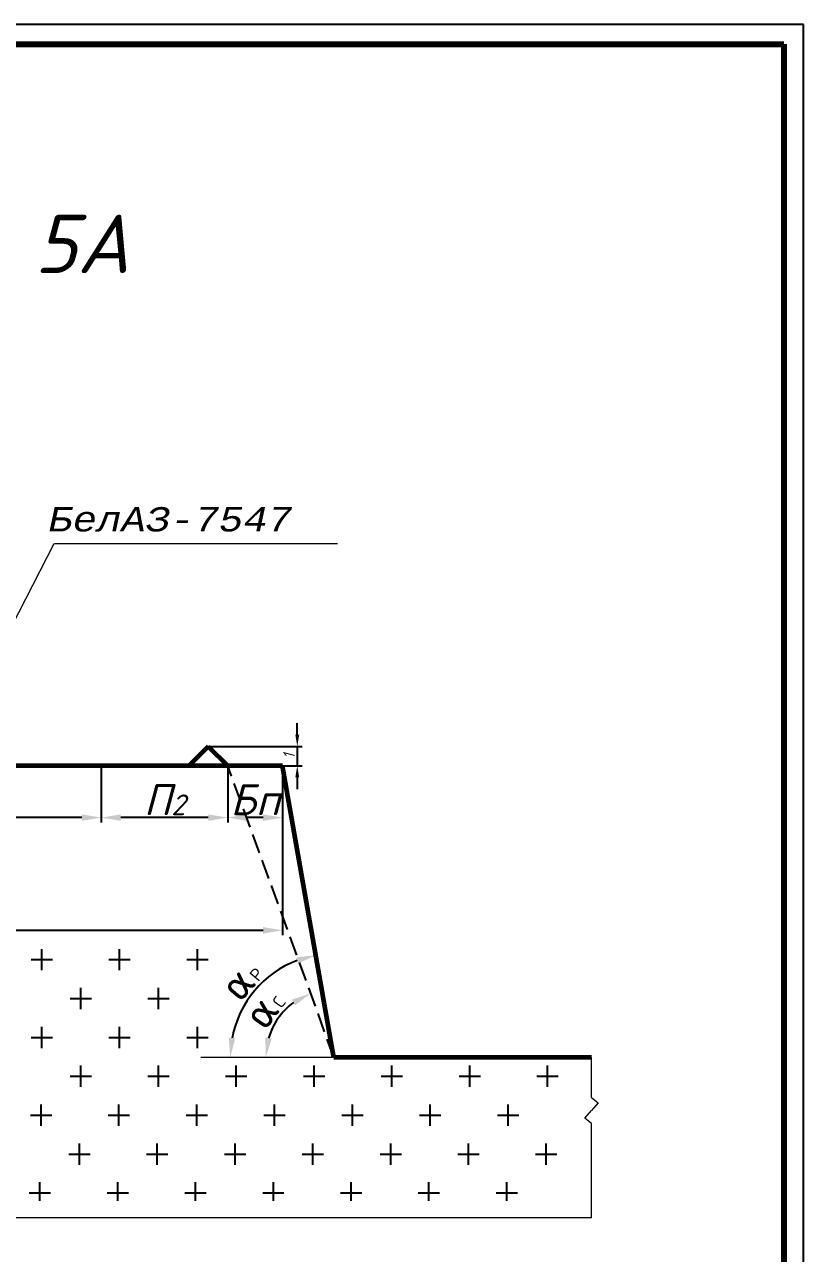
# Model space of a CAD drawing. Header units: millimetres. Extents: x 2230 to 2824, y 1428 to 2269.
# Drawn here: x 2623.4 to 2823.6, y 1953.4 to 2269.5 of the extents above; entities that cross this region are included whole.
import ezdxf

# ---------------------------------------------------------------- set-up
doc = ezdxf.new("R2010")
doc.units = ezdxf.units.MM
doc.linetypes.add('gost5', pattern=[7, 5, -2, 0])
doc.styles.add('GOST', font='GOST.shx', dxfattribs={"oblique": 15})
doc.styles.get("Standard").update_dxf_attribs({"font": 'arial.ttf'})
doc.styles.add('стиль2', font='isocteur.ttf')
doc.dimstyles.new('GOST', dxfattribs={"dimscale": 0, "dimtxt": 3, "dimasz": 3, "dimexe": 1.25, "dimexo": 0, "dimtad": 1, "dimtoh": 1, "dimdec": 3, "dimdsep": 46, "dimtxsty": 'GOST', "dimcen": 5, "dimadec": 3, "dimazin": 2, "dimtfac": 1, "dimtdec": 4, "dimtmove": 1, "dimatfit": 3, "dimfxl": 1, "dimtolj": 1, "dimtzin": 0, "dimarcsym": 0})
doc.dimstyles.new('ISO-25', dxfattribs={"dimtxt": 2.5, "dimasz": 2.5, "dimexe": 1.25, "dimexo": 0.625, "dimtad": 1, "dimtxsty": 'Standard', "dimcen": 2.5, "dimadec": 0, "dimazin": 0, "dimtfac": 1, "dimtmove": 0, "dimatfit": 3, "dimfxl": 1, "dimarcsym": 0})

# ---------------------------------------------------------------- blocks, each defined once
blk = doc.blocks.new('*D23')
at = {"color": 0, "lineweight": -2, "transparency": 16777216}
for p, q in [((2643.15, 2078.19), (2643.15, 2064.24)), ((2675.65, 2078.19), (2675.65, 2064.24)), ((2670.65, 2065.49), (2648.15, 2065.49))]:
    blk.add_line(p, q, dxfattribs=at)
at = {"color": 0, "transparency": 16777216}
for points in [[(2648.15, 2066.32), (2648.15, 2064.65), (2643.15, 2065.49)], [(2670.65, 2066.32), (2670.65, 2064.65), (2675.65, 2065.49)]]:
    blk.add_solid(points, dxfattribs=at)
at = {"layer": 'Defpoints', "color": 0, "transparency": 16777216}
for p in [(2643.15, 2078.82), (2675.65, 2078.82), (2643.15, 2065.49)]:
    blk.add_point(p, dxfattribs=at)
at = {"color": 0, "transparency": 16777216, "insert": (2659.4, 2070.11), "char_height": 8, "attachment_point": 5}
blk.add_mtext('{\\fISOCPEUR|b0|i1|c204|p34;П\\H0.6667x;2}', dxfattribs=at)
blk = doc.blocks.new('*D24')
at = {"color": 0, "lineweight": -2, "transparency": 16777216}
blk.add_arc((2702.95, 2003.82), 17.53, 126.3983, 163.6017, dxfattribs=at)
at = {"color": 0, "transparency": 16777216}
for points in [[(2692.15, 2018.66), (2692.94, 2017.2), (2696.95, 2020.29)], [(2686.96, 2008.65), (2685.31, 2008.89), (2685.42, 2003.82)]]:
    blk.add_solid(points, dxfattribs=at)
at = {"layer": 'Defpoints', "color": 0, "transparency": 16777216}
for p in [(2675.65, 2078.82), (2690.92, 2016.57), (2675.03, 2003.82), (2702.95, 2003.82), (2702.95, 2003.82)]:
    blk.add_point(p, dxfattribs=at)
at = {"color": 0, "transparency": 16777216, "insert": (2684.8, 2016.53), "char_height": 8, "attachment_point": 5, "rotation": 55}
blk.add_mtext('{\\fISOCPEUR|b0|i0|c204|p34;α\\fISOCPEUR|b0|i0|c0|p34;\\H0.4x;C}', dxfattribs=at)
blk = doc.blocks.new('*D25')
at = {"color": 0, "lineweight": -2, "transparency": 16777216}
blk.add_arc((2702.95, 2003.82), 26.67, 110.7566, 169.2434, dxfattribs=at)
at = {"color": 0, "transparency": 16777216}
for points in [[(2693.28, 2029.56), (2693.72, 2027.96), (2698.32, 2030.09)], [(2677.58, 2008.72), (2675.92, 2008.88), (2676.28, 2003.82)]]:
    blk.add_solid(points, dxfattribs=at)
at = {"layer": 'Defpoints', "color": 0, "transparency": 16777216}
for p in [(2689.72, 2078.82), (2687.02, 2025.21), (2675.03, 2003.82), (2702.95, 2003.82), (2702.95, 2003.82)]:
    blk.add_point(p, dxfattribs=at)
at = {"color": 0, "transparency": 16777216, "insert": (2678.97, 2023.94), "char_height": 8, "attachment_point": 5, "rotation": 50}
blk.add_mtext('{\\fISOCPEUR|b0|i0|c204|p34;α\\H0.4063x;Р}', dxfattribs=at)
blk = doc.blocks.new('*D28')
at = {"color": 0, "lineweight": -2, "transparency": 16777216}
for p, q in [((2675.65, 2078.19), (2675.65, 2064.24)), ((2689.72, 2078.19), (2689.72, 2064.24)), ((2684.72, 2065.49), (2680.65, 2065.49))]:
    blk.add_line(p, q, dxfattribs=at)
at = {"color": 0, "transparency": 16777216}
for points in [[(2680.65, 2066.32), (2680.65, 2064.65), (2675.65, 2065.49)], [(2684.72, 2066.32), (2684.72, 2064.65), (2689.72, 2065.49)]]:
    blk.add_solid(points, dxfattribs=at)
at = {"layer": 'Defpoints', "color": 0, "transparency": 16777216}
for p in [(2675.65, 2078.82), (2689.72, 2078.82), (2675.65, 2065.49)]:
    blk.add_point(p, dxfattribs=at)
at = {"color": 0, "transparency": 16777216, "insert": (2682.69, 2070.11), "char_height": 8, "attachment_point": 5}
blk.add_mtext('{\\fISOCPEUR|b0|i1|c204|p34;Бп}', dxfattribs=at)
blk = doc.blocks.new('*D29')
at = {"color": 0, "lineweight": -2, "transparency": 16777216}
for p, q in [((2381.53, 2077.57), (2381.53, 2035.25)), ((2689.72, 2078.19), (2689.72, 2035.25)), ((2386.53, 2036.5), (2684.72, 2036.5))]:
    blk.add_line(p, q, dxfattribs=at)
at = {"color": 0, "transparency": 16777216}
for points in [[(2386.53, 2037.33), (2386.53, 2035.66), (2381.53, 2036.5)], [(2684.72, 2037.33), (2684.72, 2035.66), (2689.72, 2036.5)]]:
    blk.add_solid(points, dxfattribs=at)
at = {"layer": 'Defpoints', "color": 0, "transparency": 16777216}
for p in [(2381.53, 2078.19), (2689.72, 2078.82), (2689.72, 2036.5)]:
    blk.add_point(p, dxfattribs=at)
at = {"color": 0, "transparency": 16777216, "insert": (2535.63, 2042.32), "char_height": 8, "attachment_point": 5}
blk.add_mtext('{\\fISOCPEUR|b0|i1|c204|p34;Шр}', dxfattribs=at)
blk = doc.blocks.new('*D31')
at = {"color": 0, "lineweight": -2, "transparency": 16777216}
for p, q in [((2643.15, 2078.19), (2643.15, 2064.24)), ((2588.15, 2072.49), (2588.15, 2064.24)), ((2638.15, 2065.49), (2593.15, 2065.49))]:
    blk.add_line(p, q, dxfattribs=at)
at = {"color": 0, "transparency": 16777216}
for points in [[(2593.15, 2066.32), (2593.15, 2064.65), (2588.15, 2065.49)], [(2638.15, 2066.32), (2638.15, 2064.65), (2643.15, 2065.49)]]:
    blk.add_solid(points, dxfattribs=at)
at = {"layer": 'Defpoints', "color": 0, "transparency": 16777216}
for p in [(2643.15, 2078.82), (2588.15, 2073.12), (2588.15, 2065.49)]:
    blk.add_point(p, dxfattribs=at)
at = {"color": 0, "transparency": 16777216, "insert": (2615.65, 2070.11), "char_height": 8, "attachment_point": 5}
blk.add_mtext('{\\fISOCPEUR|b0|i1|c204|p34;Е}', dxfattribs=at)
blk = doc.blocks.new('*D36')
at = {"color": 0, "lineweight": -2, "transparency": 16777216}
for p, q in [((2693.51, 2086.82), (2693.51, 2089.82)), ((2670.65, 2083.82), (2694.76, 2083.82)), ((2693.51, 2083.82), (2693.51, 2078.82)), ((2675.34, 2078.82), (2694.76, 2078.82)), ((2693.51, 2075.82), (2693.51, 2072.82))]:
    blk.add_line(p, q, dxfattribs=at)
at = {"color": 0, "transparency": 16777216}
for points in [[(2693.01, 2086.82), (2694.01, 2086.82), (2693.51, 2083.82)], [(2693.01, 2075.82), (2694.01, 2075.82), (2693.51, 2078.82)]]:
    blk.add_solid(points, dxfattribs=at)
at = {"layer": 'Defpoints', "color": 0, "transparency": 16777216}
for p in [(2670.65, 2083.82), (2675.34, 2078.82), (2693.51, 2078.82)]:
    blk.add_point(p, dxfattribs=at)
at = {"color": 0, "lineweight": 20, "transparency": 16777216, "insert": (2691.39, 2081.32), "char_height": 3, "attachment_point": 5, "rotation": 90, "style": 'GOST'}
blk.add_mtext('\\A1;{\\Fgost.shx;1}', dxfattribs=at)

msp = doc.modelspace()

# ---------------------------------------------------------------- linework, layer by layer
at = {"color": 0}
for p, q in [((2823.6071, 2269.456), (2229.6071, 2269.456)), ((2823.6071, 1428.456), (2823.6071, 2269.456)), ((2627.8457, 2026.2151), (2627.8457, 2031.692)), ((2647.8457, 2026.2151), (2647.8457, 2031.692)), ((2667.8457, 2026.2151), (2667.8457, 2031.692)), ((2625.1073, 2028.9535), (2630.5842, 2028.9535)), ((2645.1073, 2028.9535), (2650.5842, 2028.9535)), ((2665.1073, 2028.9535), (2670.5842, 2028.9535)), ((2637.8457, 2016.2151), (2637.8457, 2021.692)), ((2657.8457, 2016.2151), (2657.8457, 2021.692)), ((2635.1073, 2018.9535), (2640.5842, 2018.9535)), ((2655.1073, 2018.9535), (2660.5842, 2018.9535)), ((2627.8457, 2006.2151), (2627.8457, 2011.692)), ((2647.8457, 2006.2151), (2647.8457, 2011.692)), ((2667.8457, 2006.2151), (2667.8457, 2011.692)), ((2625.1073, 2008.9535), (2630.5842, 2008.9535)), ((2645.1073, 2008.9535), (2650.5842, 2008.9535)), ((2665.1073, 2008.9535), (2670.5842, 2008.9535)), ((2637.8457, 1996.2151), (2637.8457, 2001.692)), ((2657.8457, 1996.2151), (2657.8457, 2001.692)), ((2677.8457, 1996.2151), (2677.8457, 2001.692)), ((2697.8457, 1996.2151), (2697.8457, 2001.692)), ((2717.8457, 1996.2151), (2717.8457, 2001.692)), ((2737.8457, 1996.2151), (2737.8457, 2001.692)), ((2757.8457, 1996.2151), (2757.8457, 2001.692)), ((2635.1073, 1998.9535), (2640.5842, 1998.9535)), ((2655.1073, 1998.9535), (2660.5842, 1998.9535)), ((2675.1073, 1998.9535), (2680.5842, 1998.9535)), ((2695.1073, 1998.9535), (2700.5842, 1998.9535)), ((2715.1073, 1998.9535), (2720.5842, 1998.9535)), ((2735.1073, 1998.9535), (2740.5842, 1998.9535)), ((2755.1073, 1998.9535), (2760.5842, 1998.9535)), ((2627.6851, 1986.2151), (2627.6851, 1991.692)), ((2647.6851, 1986.2151), (2647.6851, 1991.692)), ((2667.6851, 1986.2151), (2667.6851, 1991.692)), ((2687.6851, 1986.2151), (2687.6851, 1991.692)), ((2707.6851, 1986.2151), (2707.6851, 1991.692)), ((2727.6851, 1986.2151), (2727.6851, 1991.692)), ((2747.6851, 1986.2151), (2747.6851, 1991.692)), ((2624.9466, 1988.9535), (2630.4236, 1988.9535)), ((2644.9466, 1988.9535), (2650.4236, 1988.9535)), ((2664.9466, 1988.9535), (2670.4236, 1988.9535)), ((2684.9466, 1988.9535), (2690.4236, 1988.9535)), ((2704.9466, 1988.9535), (2710.4236, 1988.9535)), ((2724.9466, 1988.9535), (2730.4236, 1988.9535)), ((2744.9466, 1988.9535), (2750.4236, 1988.9535)), ((2637.5245, 1976.2151), (2637.5245, 1981.692)), ((2657.5245, 1976.2151), (2657.5245, 1981.692)), ((2677.5245, 1976.2151), (2677.5245, 1981.692)), ((2697.5245, 1976.2151), (2697.5245, 1981.692)), ((2717.5245, 1976.2151), (2717.5245, 1981.692)), ((2737.5245, 1976.2151), (2737.5245, 1981.692)), ((2757.5245, 1976.2151), (2757.5245, 1981.692)), ((2634.786, 1978.9535), (2640.2629, 1978.9535)), ((2654.786, 1978.9535), (2660.2629, 1978.9535)), ((2674.786, 1978.9535), (2680.2629, 1978.9535)), ((2694.786, 1978.9535), (2700.2629, 1978.9535)), ((2714.786, 1978.9535), (2720.2629, 1978.9535)), ((2734.786, 1978.9535), (2740.2629, 1978.9535)), ((2754.786, 1978.9535), (2760.2629, 1978.9535)), ((2627.3638, 1966.9146), (2627.3638, 1971.692)), ((2647.3638, 1966.9146), (2647.3638, 1971.692)), ((2667.3638, 1966.9146), (2667.3638, 1971.692)), ((2687.3638, 1966.9146), (2687.3638, 1971.692)), ((2707.3638, 1966.9146), (2707.3638, 1971.692)), ((2727.3638, 1966.9146), (2727.3638, 1971.692)), ((2747.3638, 1966.9146), (2747.3638, 1971.692)), ((2624.6254, 1968.9535), (2630.1023, 1968.9535)), ((2644.6254, 1968.9535), (2650.1023, 1968.9535)), ((2664.6254, 1968.9535), (2670.1023, 1968.9535)), ((2684.6254, 1968.9535), (2690.1023, 1968.9535)), ((2704.6254, 1968.9535), (2710.1023, 1968.9535)), ((2724.6254, 1968.9535), (2730.1023, 1968.9535)), ((2744.6254, 1968.9535), (2750.1023, 1968.9535))]:
    msp.add_line(p, q, dxfattribs=at)
at = {"lineweight": 80}
for p, q in [((2249.6071, 2264.456), (2818.6071, 2264.456)), ((2818.6071, 2264.456), (2818.6071, 1433.456))]:
    msp.add_line(p, q, dxfattribs=at)
at = {"color": 0, "lineweight": 20}
for p, q in [((2609.7929, 2094.6387), (2631.0236, 2135.9543)), ((2631.136, 2135.9543), (2703.8228, 2135.9543)), ((2702.9492, 2003.8196), (2668.734, 2003.8195)), ((2769.1345, 1993.4969), (2769.1345, 2003.8195)), ((2769.1345, 1993.4969), (2770.8686, 1992.1268)), ((2770.8686, 1992.1268), (2769.1345, 1990.1568)), ((2767.4004, 1988.1868), (2769.1345, 1990.1568)), ((2769.1345, 1986.8166), (2767.4004, 1988.1868)), ((2769.1345, 1962.5853), (2769.1345, 1986.8166)), ((2769.1345, 1962.5853), (2546.1017, 1962.5853))]:
    msp.add_line(p, q, dxfattribs=at)
at = {"color": 0, "lineweight": 60}
for p, q in [((2670.6514, 2083.8196), (2665.6514, 2078.8196)), ((2670.6514, 2083.8196), (2675.6514, 2078.8196)), ((2689.7247, 2078.8195), (2381.5311, 2078.8195)), ((2702.9492, 2003.8196), (2689.7247, 2078.8196)), ((2769.1345, 2003.8195), (2702.9492, 2003.8196))]:
    msp.add_line(p, q, dxfattribs=at)
at = {"color": 0, "linetype": 'gost5'}
msp.add_line((2702.9492, 2003.8196), (2675.6514, 2078.8196), dxfattribs=at)

# ---------------------------------------------------------------- texts
at = {"color": 0, "lineweight": 20, "insert": (2316.8241, 2220.5529), "char_height": 15, "width": 489.879887, "attachment_point": 1}
msp.add_mtext('{\\fISOCPEUR|b0|i1|c204|p34;           ЕКСКАВАТОРА ЭКГ - 5А\\fTahoma|b0|i0|c204|p34;\\P              }', dxfattribs=at)
at = {"color": 0, "lineweight": 30, "insert": (2629.5416, 2145.3373), "char_height": 6.25, "width": 84.836709, "attachment_point": 1, "style": 'стиль2'}
msp.add_mtext('{\\fISOCTEUR|b0|i1|c204|p49;БелАЗ-7547}', dxfattribs=at)

# ---------------------------------------------------------------- dimensions: what is measured, and where the dimension line sits
at = {"color": 0, "lineweight": 20}
dim = msp.add_linear_dim(base=(2693.5131, 2078.8196), p1=(2670.6514, 2083.8196), p2=(2675.34, 2078.8196), angle=90, text='{\\Fgost.shx;1}', dimstyle='GOST', override={"dimscale": 1}, dxfattribs=at)
dim.commit()
dim.dimension.update_dxf_attribs({"geometry": '*D36', "text_midpoint": (2691.3881, 2081.3196)})
at = {"color": 0}
for base, p1, p2, text, override, picture, middle in [((2689.7247, 2036.4968), (2381.5311, 2078.1945), (2689.7247, 2078.8196), '{\\fISOCPEUR|b0|i1|c204|p34;Шр}', {"dimtxt": 8, "dimasz": 5, "dimtxsty": 'Standard', "dimclrt": 0}, '*D29', (2535.6279, 2042.3218)), ((2588.1514, 2065.4855), (2643.1514, 2078.8196), (2588.1514, 2073.1177), '{\\fISOCPEUR|b0|i1|c204|p34;Е}', {"dimtxt": 8, "dimasz": 5, "dimtxsty": 'Standard', "dimclrt": 0}, '*D31', (2615.6514, 2070.1105)), ((2643.1514, 2065.4855), (2675.6514, 2078.8196), (2643.1514, 2078.8196), '{\\fISOCPEUR|b0|i1|c204|p34;П\\H0.6667x;2}', {"dimtxt": 8, "dimasz": 5, "dimclrt": 0}, '*D23', (2659.4014, 2070.1105))]:
    dim = msp.add_linear_dim(base=base, p1=p1, p2=p2, text=text, dimstyle='ISO-25', override=override, dxfattribs=at)
    dim.commit()
    dim.dimension.update_dxf_attribs({"geometry": picture, "text_midpoint": middle})
for base, line2, text, picture, middle in [((2687.0218, 2025.2139), ((2702.9492, 2003.8196), (2689.7247, 2078.8196)), '{\\fISOCPEUR|b0|i0|c204|p34;α\\H0.4063x;Р}', '*D25', (2682.5172, 2020.9641)), ((2690.9196, 2016.5703), ((2702.9492, 2003.8196), (2675.6514, 2078.8196)), '{\\fISOCPEUR|b0|i0|c204|p34;α\\fISOCPEUR|b0|i0|c0|p34;\\H0.4x;C}', '*D24', (2688.5897, 2013.8743))]:
    dim = msp.add_angular_dim_2l(base=base, line1=((2702.9492, 2003.8196), (2675.0272, 2003.8196)), line2=line2, text=text, dimstyle='ISO-25', override={"dimtxt": 8, "dimasz": 5}, dxfattribs=at)
    dim.commit()
    dim.dimension.update_dxf_attribs({"geometry": picture, "text_midpoint": middle, "dimtype": 162})
dim = msp.add_linear_dim(base=(2675.6514, 2065.4855), p1=(2689.7247, 2078.8196), p2=(2675.6514, 2078.8196), text='{\\fISOCPEUR|b0|i1|c204|p34;Бп}', dimstyle='ISO-25', override={"dimtxt": 8, "dimasz": 5, "dimtxsty": 'Standard', "dimclrt": 0}, dxfattribs=at)
dim.commit()
dim.dimension.update_dxf_attribs({"geometry": '*D28', "text_midpoint": (2682.6881, 2065.4855), "dimtype": 160})

doc.saveas('drawing.dxf')
